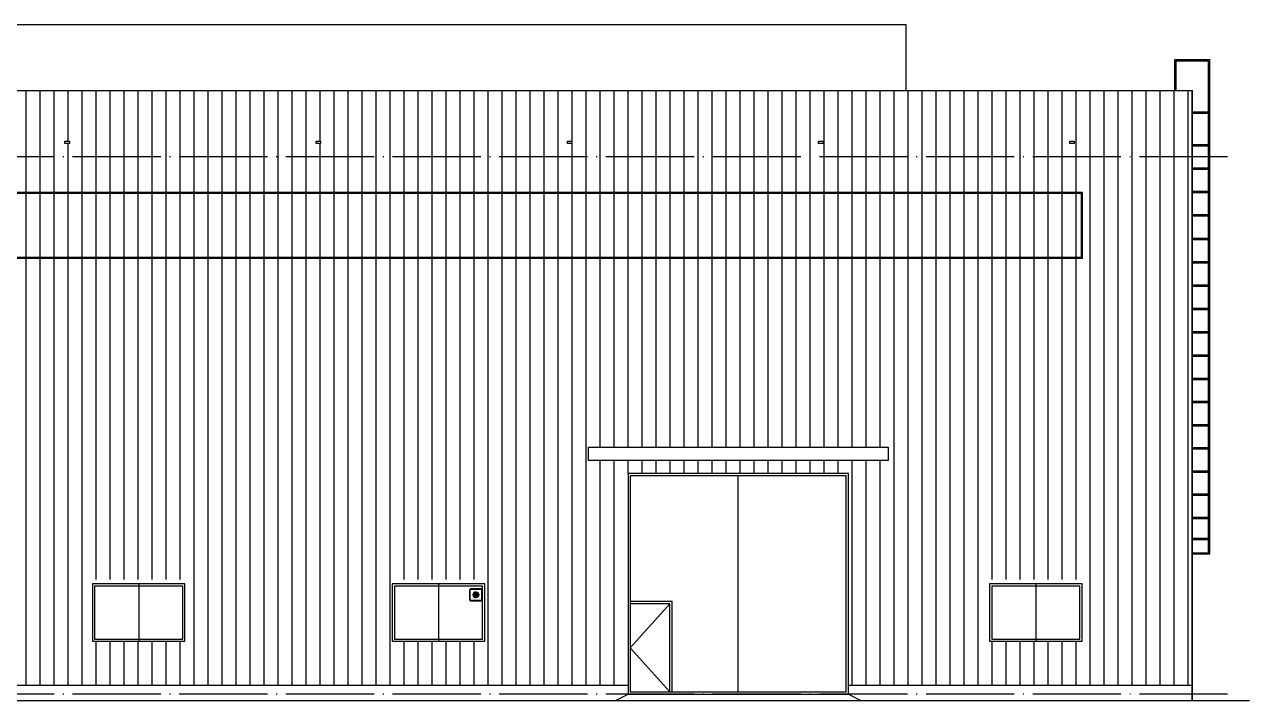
# Model space of a CAD drawing. Extents: x -21908402 to 2165534, y 88493 to 5079726.
# Drawn here: x 2016984 to 2044794, y 177282 to 192626 of the extents above; entities that cross this region are included whole.
import ezdxf

# ---------------------------------------------------------------- set-up
doc = ezdxf.new("R2010")
doc.units = 0
doc.header["$LTSCALE"] = 1000
doc.linetypes.add('DOTE', pattern=[2.42, 2, -0.2, 0.02, -0.2])
for name, color, linetype in [('DOTE', 1, 'DOTE'), ('WINDOW', 94, 'Continuous'), ('XF-灭火救援窗', 1, 'Continuous'), ('填充', 8, 'Continuous')]:
    doc.layers.add(name, color=color, linetype=linetype)

# ---------------------------------------------------------------- blocks, each defined once
blk = doc.blocks.new('GHJ')
at = {"layer": 'WINDOW'}
for p, q in [((-402713.5, 22652), (-400613.5, 22652)), ((-402713.5, 21352), (-402713.5, 22652)), ((-401663.5, 22652), (-401663.5, 21352)), ((-400613.5, 22652), (-400613.5, 21352)), ((-400613.5, 21352), (-402713.5, 21352))]:
    blk.add_line(p, q, dxfattribs=at)
blk.add_lwpolyline([(-402663.5, 22602), (-400663.5, 22602), (-400663.5, 21402), (-402663.5, 21402)], close=True, dxfattribs=at)
blk = doc.blocks.new('M5050')
blk.add_lwpolyline([(142995, 321986), (143895, 320986), (142995, 319986)])
at = {"layer": 'WINDOW'}
blk.add_line((141445, 319986), (141445, 324886), dxfattribs=at)
for points in [[(138945, 324936), (143945, 324936), (143945, 319936), (138945, 319936)], [(138995, 324886), (143895, 324886), (143895, 319986), (138995, 319986)], [(143895, 319986), (142995, 319986), (142995, 321986), (143895, 321986)]]:
    blk.add_lwpolyline(points, close=True, dxfattribs=at)
blk.add_lwpolyline([(142945, 319986), (142945, 322036), (143895, 322036)], dxfattribs=at)
blk = doc.blocks.new('XF-灭火救援窗图例')
at = {"layer": 'XF-灭火救援窗'}
h = blk.add_hatch(color=256, dxfattribs=at)
h.dxf.hatch_style = 1
h.paths.add_polyline_path([(0, 110, 1), (0, 350, 1)])
for points in [[(-200, -20), (200, -20, 0.414214), (250, 30), (250, 430, 0.414214), (200, 480), (-200, 480, 0.414214), (-250, 430), (-250, 30, 0.414214)], [(-210, 0), (210, 0, 0.414214), (230, 20), (230, 440, 0.414214), (210, 460), (-210, 460, 0.414214), (-230, 440), (-230, 20, 0.414214)]]:
    blk.add_lwpolyline(points, format="xyb", close=True, dxfattribs=at)
for points in [[(0, 350, 1), (0, 110, 30.793651)], [(0, 350, -1), (0, 110, -30.793651)]]:
    blk.add_lwpolyline(points, format="xyb", dxfattribs=at)
blk = doc.blocks.new('GT2')
at = {"color": 253}
for p, q in [((1131111, 127313), (1131111, 138513)), ((1131081, 127313), (1131081, 138483)), ((1130711, 137337), (1131081, 137337)), ((1130711, 137307), (1131081, 137307)), ((1130711, 136593), (1131081, 136593)), ((1130711, 136563), (1131081, 136563)), ((1130711, 136063), (1131081, 136063)), ((1130711, 136033), (1131081, 136033)), ((1130711, 135533), (1131081, 135533)), ((1130711, 135503), (1131081, 135503)), ((1130711, 135003), (1131081, 135003)), ((1130711, 134973), (1131081, 134973)), ((1130711, 134473), (1131081, 134473)), ((1130711, 134443), (1131081, 134443)), ((1130711, 133943), (1131081, 133943)), ((1130711, 133913), (1131081, 133913)), ((1130711, 133413), (1131081, 133413)), ((1130711, 133383), (1131081, 133383)), ((1130711, 132883), (1131081, 132883)), ((1130711, 132853), (1131081, 132853)), ((1130711, 132353), (1131081, 132353)), ((1130711, 132323), (1131081, 132323)), ((1130711, 131823), (1131081, 131823)), ((1130711, 131793), (1131081, 131793)), ((1130711, 131293), (1131081, 131293)), ((1130711, 131263), (1131081, 131263)), ((1130711, 130773), (1131081, 130773)), ((1130711, 130743), (1131081, 130743)), ((1130711, 130243), (1131081, 130243)), ((1130711, 130213), (1131081, 130213)), ((1130711, 129723), (1131081, 129723)), ((1130711, 129693), (1131081, 129693)), ((1130711, 129193), (1131081, 129193)), ((1130711, 129163), (1131081, 129163)), ((1130711, 128673), (1131081, 128673)), ((1130711, 128643), (1131081, 128643)), ((1130711, 128143), (1131081, 128143)), ((1130711, 128113), (1131081, 128113)), ((1130711, 127668), (1131081, 127668)), ((1130711, 127638), (1131081, 127638)), ((1130711, 127333), (1131081, 127333)), ((1130711, 127313), (1131111, 127313))]:
    blk.add_line(p, q, dxfattribs=at)
for points in [[(1131111, 138513), (1130311, 138513), (1130311, 137813)], [(1131081, 138483), (1130341, 138483), (1130341, 137813)]]:
    blk.add_lwpolyline(points, dxfattribs=at)

msp = doc.modelspace()

# ---------------------------------------------------------------- hatches: boundary and pattern name
at = {"layer": '填充'}
h = msp.add_hatch(dxfattribs=at)
h.set_pattern_fill('ANSI31', color=140, scale=200, angle=45, style=0)
h.set_pattern_definition([(90, (174571.5, 2215), (-317.5, 3e-14), [])])
h.paths.add_polyline_path([(2043474, 189626), (2043474, 191126), (1988874, 191126), (1988874, 189626)])
h.paths.add_polyline_path([(1995105, 189979), (1995205, 189979), (1995205, 189929), (1995105, 189929)], flags=16)
h.paths.add_polyline_path([(1989505, 189979), (1989505, 189929), (1989405, 189929), (1989405, 189979)], flags=16)
h.paths.add_polyline_path([(2000804, 189979), (2000904, 189979), (2000904, 189929), (2000804, 189929)], flags=16)
h.paths.add_polyline_path([(2006503, 189979), (2006603, 189979), (2006603, 189929), (2006503, 189929)], flags=16)
h.paths.add_polyline_path([(2012202, 189979), (2012302, 189979), (2012302, 189929), (2012202, 189929)], flags=16)
h.paths.add_polyline_path([(2017901, 189979), (2018001, 189979), (2018001, 189929), (2017901, 189929)], flags=16)
h.paths.add_polyline_path([(2023600, 189979), (2023700, 189979), (2023700, 189929), (2023600, 189929)], flags=16)
h.paths.add_polyline_path([(2029299, 189979), (2029399, 189979), (2029399, 189929), (2029299, 189929)], flags=16)
h.paths.add_polyline_path([(2034998, 189979), (2035098, 189979), (2035098, 189929), (2034998, 189929)], flags=16)
h.paths.add_polyline_path([(2040697, 189979), (2040797, 189979), (2040797, 189929), (2040697, 189929)], flags=16)
h.paths.add_polyline_path([(1991374, 188826), (2040974, 188826), (2040974, 188108), (2043474, 188108), (2043474, 189626), (1988874, 189626), (1988874, 188108), (1991374, 188108)])
h.paths.add_polyline_path([(1988874, 179534), (1991374, 179534), (1991374, 180046), (1993474, 180046), (1993474, 179534), (1996674, 179534), (1996674, 182446), (2001674, 182446), (2001674, 179534), (2004924, 179534), (2004924, 180046), (2007024, 180046), (2007024, 179534), (2011724, 179534), (2011724, 180046), (2013824, 180046), (2013824, 179534), (2018524, 179534), (2018524, 180046), (2020624, 180046), (2020624, 179534), (2025324, 179534), (2025324, 180046), (2027424, 180046), (2027424, 179534), (2030674, 179534), (2030674, 182446), (2035674, 182446), (2035674, 179534), (2038874, 179534), (2038874, 180046), (2040974, 180046), (2040974, 179534), (2043474, 179534), (2043474, 188108), (2040974, 188108), (2040974, 187326), (1991374, 187326), (1991374, 188108), (1988874, 188108)])
h.paths.add_polyline_path([(1995774, 183046), (2002574, 183046), (2002574, 182746), (1995774, 182746)], flags=16)
h.paths.add_polyline_path([(2029774, 183046), (2036574, 183046), (2036574, 182746), (2029774, 182746)], flags=16)
h.paths.add_polyline_path([(1991374, 178646), (1991374, 179534), (1988874, 179534), (1988874, 177646), (1996674, 177646), (1996674, 179534), (1993474, 179534), (1993474, 178646)])
h.paths.add_polyline_path([(2004924, 178646), (2004924, 179534), (2001674, 179534), (2001674, 177646), (2030674, 177646), (2030674, 179534), (2027424, 179534), (2027424, 178646), (2025324, 178646), (2025324, 179534), (2020624, 179534), (2020624, 178646), (2018524, 178646), (2018524, 179534), (2013824, 179534), (2013824, 178646), (2011724, 178646), (2011724, 179534), (2007024, 179534), (2007024, 178646)])
h.paths.add_polyline_path([(2038874, 178646), (2038874, 179534), (2035674, 179534), (2035674, 177646), (2043474, 177646), (2043474, 179534), (2040974, 179534), (2040974, 178646)])
h = msp.add_hatch(dxfattribs=at)
h.set_pattern_fill('ANSI31', color=256, scale=200, angle=45, style=0)
h.set_pattern_definition([(90, (174571.5, -18003.7), (-317.5, 3e-14), [])])
h.paths.add_polyline_path([(1991394, 188806), (2040954, 188806), (2040954, 187346), (1991394, 187346)])

# ---------------------------------------------------------------- linework, layer by layer
for p, q in [((2043474, 191126), (1988874, 191126)), ((2043474, 177296), (2043474, 191126)), ((2030674, 177646), (2001674, 177646)), ((2043474, 177646), (2035674, 177646))]:
    msp.add_line(p, q)
for points in [[(1995674, 192626), (2036974, 192626), (2036974, 191126)], [(2030374, 177296), (2030674, 177446), (2035674, 177446), (2035974, 177296)], [(2044274, 177296), (1988074, 177296)]]:
    msp.add_lwpolyline(points)
at = {"const_width": 30}
msp.add_lwpolyline([(1988874, 191126), (2043474, 191126), (2043474, 177296), (1988874, 177296)], close=True, dxfattribs=at)
for points in [[(2017901, 189979), (2018001, 189979), (2018001, 189929), (2017901, 189929)], [(2023600, 189979), (2023700, 189979), (2023700, 189929), (2023600, 189929)], [(2029299, 189979), (2029399, 189979), (2029399, 189929), (2029299, 189929)], [(2034998, 189979), (2035098, 189979), (2035098, 189929), (2034998, 189929)], [(2040697, 189979), (2040797, 189979), (2040797, 189929), (2040697, 189929)], [(1991374, 188826), (2040974, 188826), (2040974, 187326), (1991374, 187326)], [(1991394, 188806), (2040954, 188806), (2040954, 187346), (1991394, 187346)], [(2029774, 183046), (2036574, 183046), (2036574, 182746), (2029774, 182746)]]:
    msp.add_lwpolyline(points, close=True)
msp.add_lwpolyline([(2044779, 177296), (1988111, 177296)], dxfattribs=at)
at = {"layer": 'DOTE'}
for p, q in [((2044274, 189626), (1988074, 189626)), ((2044274, 177446), (1988074, 177446)), ((2044274, 177296), (1988074, 177296))]:
    msp.add_line(p, q, dxfattribs=at)

# ---------------------------------------------------------------- block references
msp.add_blockref('GT2', (912763, 53314))
at = {"xscale": -1}
for name, p in [('M5050', (2174619, -142489)), ('GHJ', (1617910, 157294)), ('GHJ', (1624710, 157294)), ('GHJ', (1638260, 157294))]:
    msp.add_blockref(name, p, dxfattribs=at)
at = {"layer": 'XF-灭火救援窗', "xscale": -0.5625, "yscale": 0.5625, "zscale": 0.5625}
msp.add_blockref('XF-灭火救援窗图例', (2027223, 179569), dxfattribs=at)

doc.saveas('drawing.dxf')
